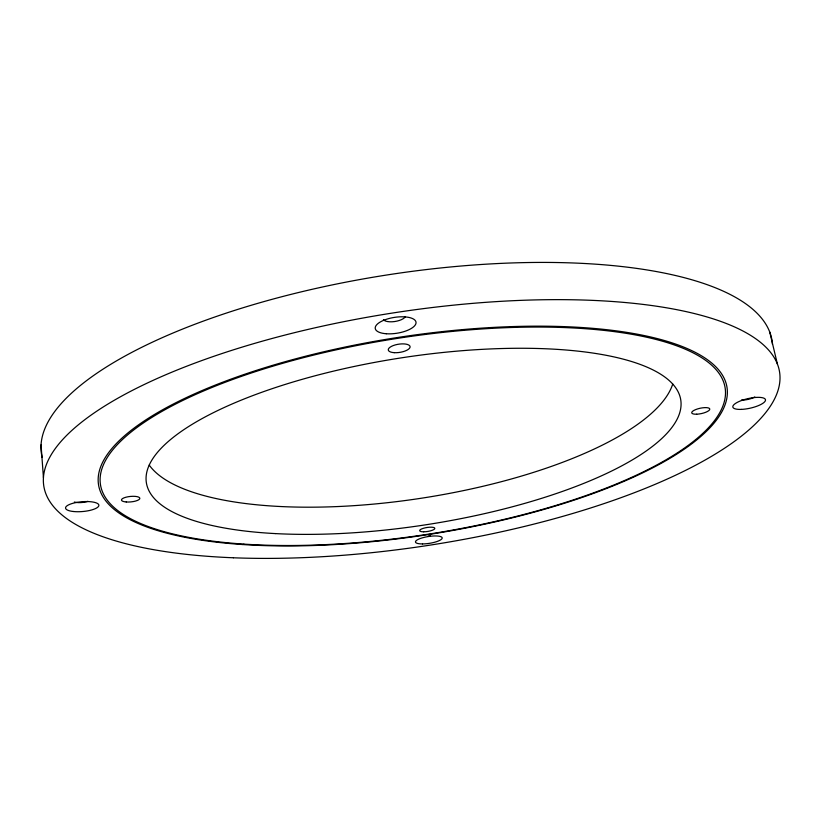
<?xml version="1.0" encoding="UTF-8"?>
<svg xmlns="http://www.w3.org/2000/svg" width="821" height="821" viewBox="0 0 821 821"><rect width="100%" height="100%" fill="white"/><g stroke="black" fill="none" stroke-linecap="round" stroke-linejoin="round"><path stroke-width="1.23" d="M769.739 332.033L777.384 363.99M41.05 444.849L43.431 477.606M42.158 457.348A369.655 123.92 -8.8 0 1 387.81 274.84A369.655 123.92 -8.8 0 1 772.458 344.297M87.929 501.333A9.267 2.761 -4.9 0 1 74.342 502.021M430.389 535.713A7.492 1.94 -8.8 0 1 428.254 536.123M754.786 396.933A9.267 2.761 -12.7 0 1 741.455 400.022M405.338 316.68A11.443 4.505 -8.8 0 1 394.48 321.565A11.443 4.505 -8.8 0 1 383.407 319.646M672.738 384.033A268.498 88.945 -8.8 0 1 422.363 498.07A268.498 88.945 -8.8 0 1 149.227 465.086M233.421 557.777A372.282 117.557 -8.8 0 0 779.95 375.618A372.282 117.557 -8.8 0 0 221.66 353.656A372.282 117.557 -8.8 0 0 233.421 557.777M242.513 544.528A317.973 99.721 -8.8 0 0 727.006 397.159A317.973 99.721 -8.8 0 0 268.785 366.494A317.973 99.721 -8.8 0 0 242.513 544.528M73.141 511.483A16.718 4.905 -4.9 0 0 98.859 505.582A16.718 4.905 -4.9 0 0 74.68 502.842A16.718 4.905 -4.9 0 0 73.141 511.483M422.528 543.923A13.505 3.438 -8.8 0 0 442.201 537.899A13.505 3.438 -8.8 0 0 421.809 538.001A13.505 3.438 -8.8 0 0 422.528 543.923M741.384 409.392A16.718 4.905 -12.7 0 0 765.511 399.909A16.718 4.905 -12.7 0 0 740.624 400.853A16.718 4.905 -12.7 0 0 741.384 409.392M386.26 333.747A20.628 8.025 -8.8 0 0 416.021 322.263A20.628 8.025 -8.8 0 0 384.587 319.944A20.628 8.025 -8.8 0 0 386.26 333.747M243.878 544.107A316.054 99.105 -8.8 0 0 725.159 397.497A316.054 99.105 -8.8 0 0 269.37 367.254A316.054 99.105 -8.8 0 0 243.878 544.107M275.322 533.588A270.355 84.347 -8.8 0 0 681.02 405.718A270.355 84.347 -8.8 0 0 284.415 384.669A270.355 84.347 -8.8 0 0 275.322 533.588M126.229 501.97A9.226 2.74 -5.5 0 0 139.847 498.316A9.226 2.74 -5.5 0 0 125.911 497.228A9.226 2.74 -5.5 0 0 126.229 501.97M394.203 352.671A11.032 4.136 -8.8 0 0 410.09 346.626A11.032 4.136 -8.8 0 0 393.238 345.579A11.032 4.136 -8.8 0 0 394.203 352.671M696.711 414.205A9.226 2.74 -12.1 0 0 709.775 408.981A9.226 2.74 -12.1 0 0 695.756 409.556A9.226 2.74 -12.1 0 0 696.711 414.205M423.667 531.803A7.697 2.011 -8.8 0 0 434.843 528.324A7.697 2.011 -8.8 0 0 423.195 528.355A7.697 2.011 -8.8 0 0 423.667 531.803"/></g></svg>
